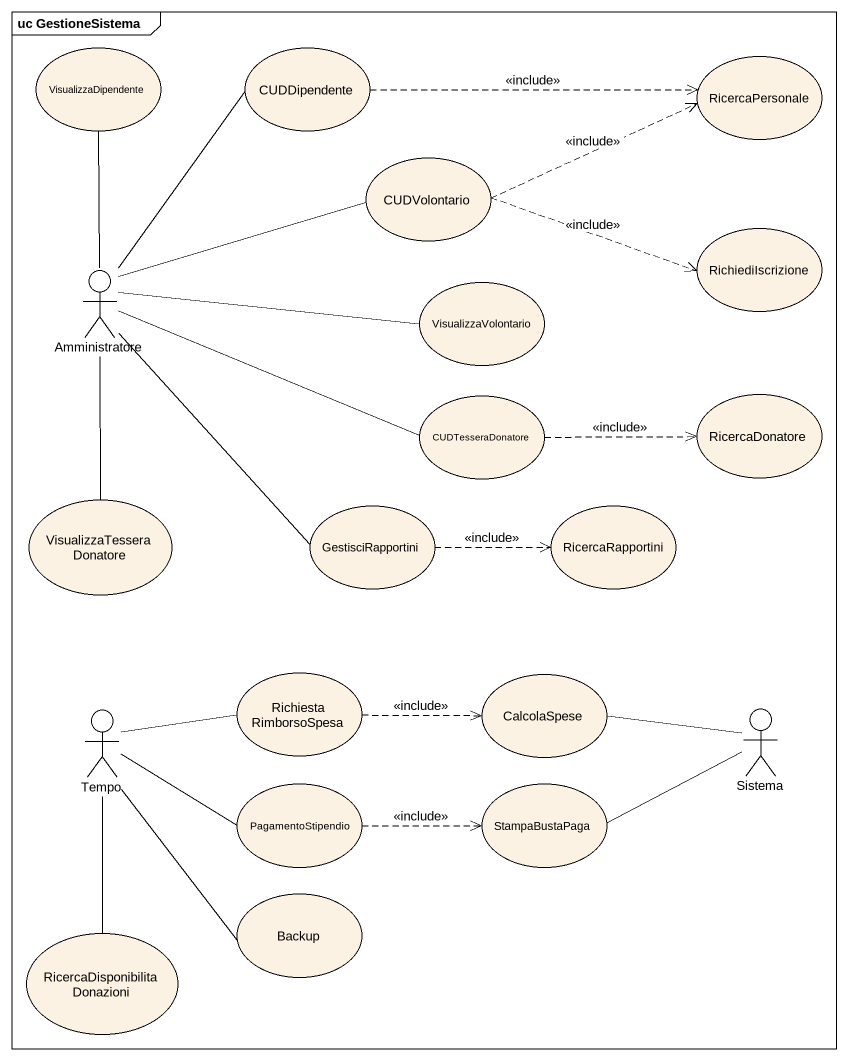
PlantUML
@startuml
mainframe uc GestioneSistema
usecase VisualizzaDipendente
usecase CUDDipendente
usecase RicercaPersonale
usecase CUDVolontario
actor Amministratore
usecase RichiediIscrizione
usecase VisualizzaVolontario
usecase CUDTesseraDonatore
usecase RicercaDonatore
usecase VisualizzaTesseraDonatore
usecase GestisciRapportini
usecase RicercaRapportini
usecase RichiestaRimborsoSpesa
usecase CalcolaSpese
actor Tempo
actor Sistema
usecase PagamentoStipendio
usecase StampaBustaPaga
usecase Backup
usecase "RicercaDisponibilitaDonazioni" as RicercaDisponibilitaDonazion
CUDDipendente .right.> RicercaPersonale : <<include>>
CUDVolontario .right.> RicercaPersonale : <<include>>
CUDVolontario .right.> RichiediIscrizione : <<include>>
Amministratore -up- VisualizzaDipendente
Amministratore -up- CUDDipendente
Amministratore -right- CUDVolontario
Amministratore -right- VisualizzaVolontario
Amministratore -right- CUDTesseraDonatore
Amministratore -- VisualizzaTesseraDonatore
Amministratore -- GestisciRapportini
CUDTesseraDonatore .right.> RicercaDonatore : <<include>>
GestisciRapportini .right.> RicercaRapportini : <<include>>
RichiestaRimborsoSpesa .right.> CalcolaSpese : <<include>>
Tempo -right- RichiestaRimborsoSpesa
Tempo -- Backup
Tempo -- RicercaDisponibilitaDonazion
Sistema -left- CalcolaSpese
PagamentoStipendio -left- Tempo
PagamentoStipendio .right.> StampaBustaPaga : <<include>>
StampaBustaPaga -right- Sistema
@enduml
